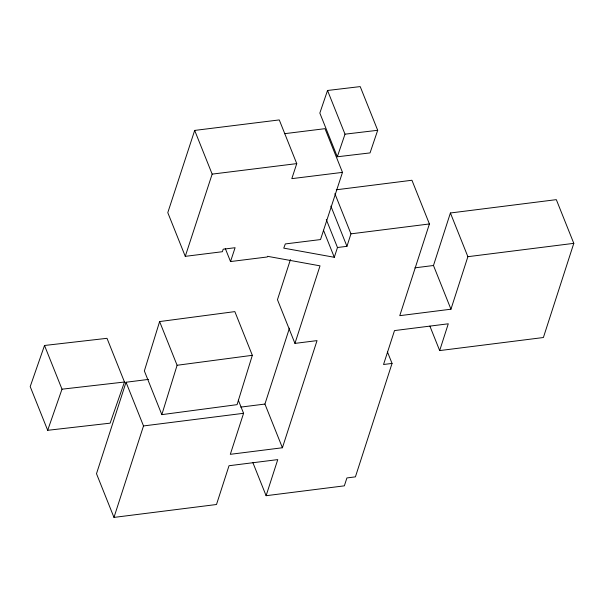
<?xml version="1.0" encoding="UTF-8"?>
<svg xmlns="http://www.w3.org/2000/svg" width="604" height="604" viewBox="0 0 604 604"><rect width="100%" height="100%" fill="white"/><g stroke="black" fill="none" stroke-linecap="round" stroke-linejoin="round"><path stroke-width="0.91" d="M159.615 321.57L144.356 370.939L161.834 414.638L237.078 404.65L252.329 355.311L234.85 311.611L159.615 321.57L177.093 365.277L161.834 414.638M284.476 133.695L325.005 128.675L342.483 172.374L320.52 239.569L285.315 243.933L283.759 248.138L334.306 257.289L337.477 247.512L346.953 246.326L350.954 233.846L334.873 193.642M336.277 189.792L411.936 180.249L429.414 223.956L399.772 315.666L450.954 309.203L433.476 265.503L450.403 212.986L556.322 199.645L573.8 243.344L543.389 337.523L439.674 350.584L448.281 323.797L394.503 330.584L383.54 364.506L392.049 363.419L387.504 352.057M148.478 379.403L126.032 382.241L96.497 473.71L113.975 517.409L216.496 504.506L229.014 465.729L277.757 459.606L266.107 495.703L344.348 485.843L346.907 477.945L355.416 476.858L392.049 363.419M113.975 517.409L143.51 425.941L126.032 382.241M290.433 259.584L277.462 299.697L294.941 343.397L317.032 340.611L282.408 447.76L230.313 454.314L243.578 413.302L238.331 400.188M282.408 447.76L264.929 404.061L289.452 328.161M294.941 343.397L320.022 265.843L267.527 256.315L267.315 256.972L230.524 261.555L225.277 248.448M450.954 309.203L467.881 256.685L450.403 212.986M342.483 172.374L291.823 178.648L296.745 163.616L279.267 119.917L194.677 130.419L167.791 212.646L185.269 256.345L222.37 251.717L223.193 249.21L235.092 247.708L230.524 261.555M185.269 256.345L212.155 174.118L194.677 130.419M377.689 130.29L370.041 152.91L337.319 156.776L319.833 113.076L327.527 90.479L360.211 86.591L377.689 130.29L345.005 134.179L337.319 156.776M44.515 345.48L30.2 386.605L47.678 430.305L110.117 423.17L124.484 382.015L107.006 338.316L44.515 345.48L62.001 389.187L47.678 430.305M177.093 365.277L252.329 355.311M350.954 233.846L429.414 223.956M467.881 256.685L573.8 243.344M414.865 267.851L433.476 265.503M240.739 407.104L264.929 404.061M143.51 425.941L243.578 413.302M212.155 174.118L296.745 163.616M62.001 389.187L124.484 382.015M429.889 326.115L439.674 350.584M327.527 90.479L345.005 134.179M330.871 206.123L346.953 246.326M326.288 219.546L337.477 247.512M323.465 230.192L334.306 257.289M252.827 462.49L266.107 495.703"/></g></svg>
